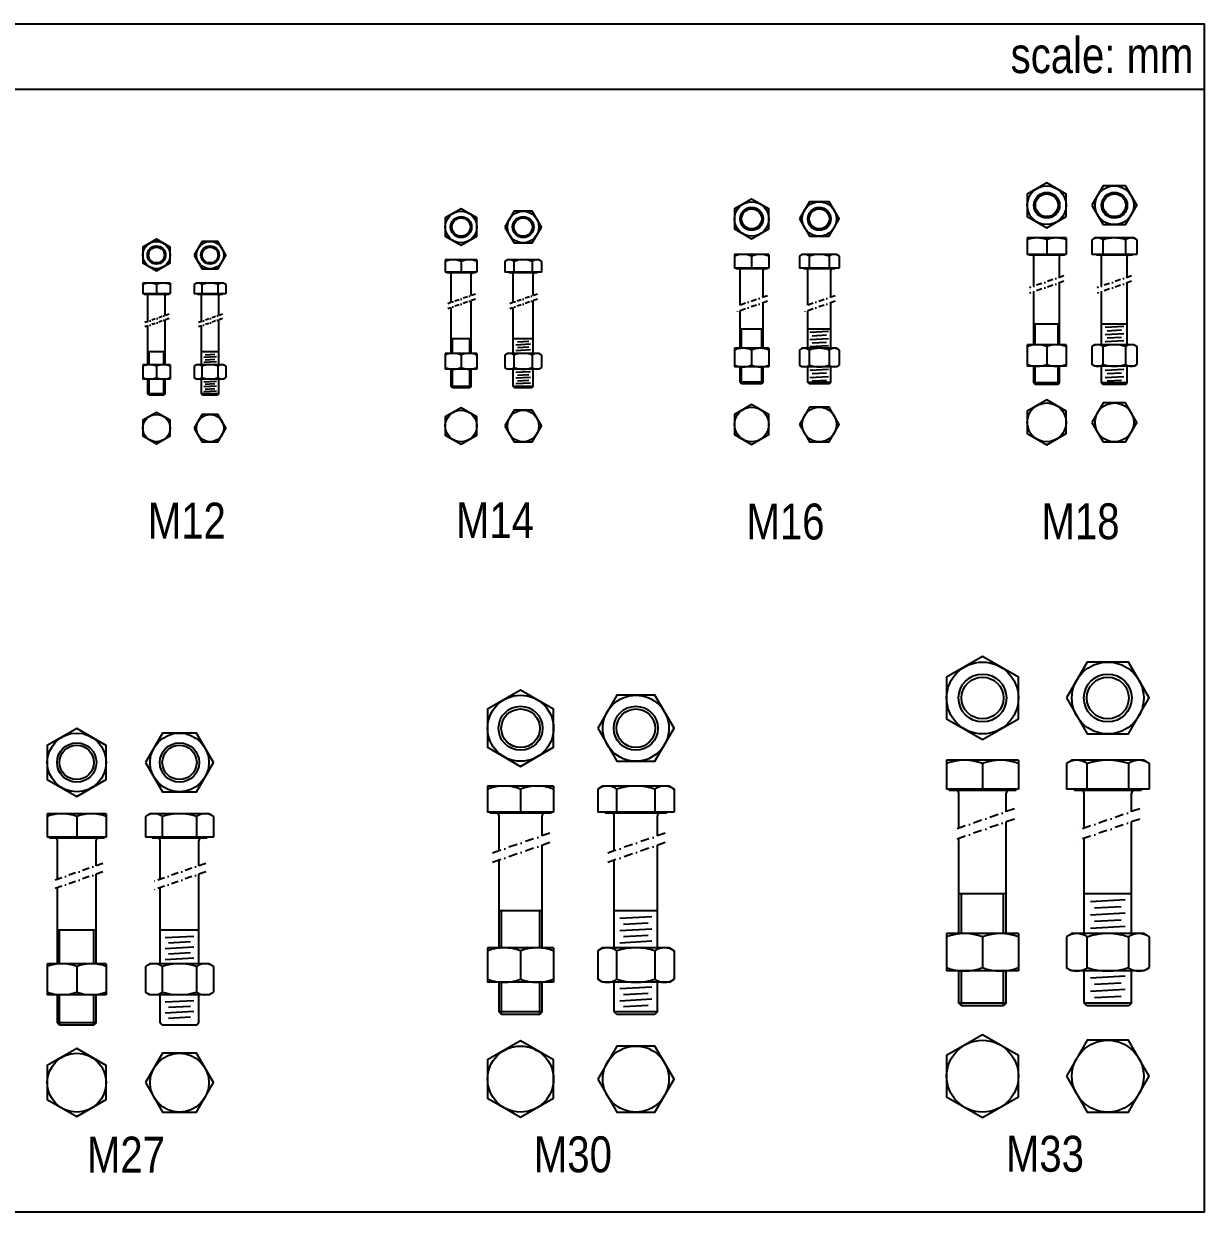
# Model space of a CAD drawing. Extents: x 2154 to 3794, y 411 to 1238.
# Drawn here: x 2972 to 3794, y 411 to 1238 of the extents above; entities that cross this region are included whole.
import ezdxf
from ezdxf.enums import TextEntityAlignment as Align

# ---------------------------------------------------------------- set-up
doc = ezdxf.new("R2010")
doc.units = 0
doc.header["$MEASUREMENT"] = 0
doc.linetypes.add('TRATTO-PUNTO', pattern=[1, 0.5, -0.25, 0, -0.25])
doc.layers.add('Bolts', color=7, linetype='CONTINUOUS')
doc.styles.add('ROMANS', font='ARIAL.TTF')

msp = doc.modelspace()

# ---------------------------------------------------------------- linework, layer by layer
at = {"layer": 'Bolts', "color": 1}
msp.add_line((3794.2, 1192.58), (2154.46, 1192.58), dxfattribs=at)
at = {"layer": 'Bolts'}
for p, q in [((3698.02, 1089.16), (3671.02, 1089.16)), ((3671.02, 1089.16), (3671.02, 1077.66)), ((3684.52, 1087.9), (3684.52, 1077.66)), ((3698.02, 1089.16), (3698.02, 1077.66)), ((3717.94, 1089.16), (3716.05, 1087.9)), ((3716.05, 1087.9), (3716.05, 1077.66)), ((3745.34, 1089.16), (3717.94, 1089.16)), ((3723.85, 1077.66), (3723.85, 1087.9)), ((3739.43, 1087.9), (3739.43, 1077.66)), ((3745.34, 1089.16), (3747.23, 1087.9)), ((3747.23, 1087.9), (3747.23, 1077.66)), ((3491.05, 1077.66), (3467.05, 1077.66)), ((3467.05, 1077.66), (3467.05, 1068.16)), ((3479.05, 1076.4), (3479.05, 1068.16)), ((3491.05, 1077.66), (3491.05, 1068.16)), ((3513.96, 1077.66), (3512.31, 1076.4)), ((3512.31, 1076.4), (3512.31, 1068.16)), ((3538.36, 1077.66), (3513.96, 1077.66)), ((3519.23, 1068.16), (3519.23, 1076.4)), ((3533.09, 1076.4), (3533.09, 1068.16)), ((3538.36, 1077.66), (3540.02, 1076.4)), ((3540.02, 1076.4), (3540.02, 1068.16)), ((3698.02, 1077.66), (3671.02, 1077.66)), ((3672.02, 1077.66), (3672.02, 1077.16)), ((3697.02, 1077.16), (3672.02, 1077.16)), ((3675.52, 1055.49), (3675.52, 1076.16)), ((3693.52, 1061.73), (3693.52, 1076.16)), ((3697.02, 1077.66), (3697.02, 1077.16)), ((3747.23, 1077.66), (3716.05, 1077.66)), ((3719.14, 1077.66), (3719.14, 1077.16)), ((3744.14, 1077.16), (3719.14, 1077.16)), ((3722.64, 1055.49), (3722.64, 1076.16)), ((3740.64, 1061.73), (3740.64, 1076.16)), ((3744.14, 1077.66), (3744.14, 1077.16)), ((3287.76, 1073.88), (3265.76, 1073.88)), ((3265.76, 1073.88), (3265.76, 1065.34)), ((3276.76, 1072.73), (3276.76, 1065.34)), ((3287.76, 1073.88), (3287.76, 1065.34)), ((3308.77, 1073.88), (3307.25, 1072.73)), ((3307.25, 1072.73), (3307.25, 1065.34)), ((3331.13, 1073.88), (3308.77, 1073.88)), ((3313.6, 1065.34), (3313.6, 1072.73)), ((3326.3, 1072.73), (3326.3, 1065.34)), ((3331.13, 1073.88), (3332.65, 1072.73)), ((3332.65, 1072.73), (3332.65, 1065.34)), ((3491.05, 1068.16), (3467.05, 1068.16)), ((3468.05, 1068.16), (3468.05, 1067.66)), ((3490.05, 1067.66), (3468.05, 1067.66)), ((3490.05, 1068.16), (3490.05, 1067.66)), ((3540.02, 1068.16), (3512.31, 1068.16)), ((3515.16, 1068.16), (3515.16, 1067.66)), ((3537.16, 1067.66), (3515.16, 1067.66)), ((3537.16, 1068.16), (3537.16, 1067.66)), ((3287.76, 1065.34), (3265.76, 1065.34)), ((3266.68, 1065.34), (3266.68, 1064.88)), ((3286.84, 1064.88), (3266.68, 1064.88)), ((3269.76, 1044.17), (3269.76, 1063.97)), ((3283.76, 1048.99), (3283.76, 1063.97)), ((3286.84, 1065.34), (3286.84, 1064.88)), ((3332.65, 1065.34), (3307.25, 1065.34)), ((3309.87, 1065.34), (3309.87, 1064.88)), ((3330.03, 1064.88), (3309.87, 1064.88)), ((3312.95, 1044.17), (3312.95, 1063.97)), ((3326.95, 1048.99), (3326.95, 1063.97)), ((3330.03, 1065.34), (3330.03, 1064.88)), ((3471.05, 1042.34), (3471.05, 1066.66)), ((3487.05, 1047.89), (3487.05, 1066.66)), ((3518.16, 1042.34), (3518.16, 1066.66)), ((3534.16, 1047.89), (3534.16, 1066.66)), ((3074.14, 1057.75), (3055.14, 1057.75)), ((3055.14, 1057.75), (3055.14, 1050.15)), ((3064.64, 1056.76), (3064.64, 1050.15)), ((3074.14, 1057.75), (3074.14, 1050.15)), ((3092.29, 1057.75), (3090.98, 1056.76)), ((3090.98, 1056.76), (3090.98, 1050.15)), ((3111.6, 1057.75), (3092.29, 1057.75)), ((3096.46, 1050.15), (3096.46, 1056.76)), ((3107.43, 1056.76), (3107.43, 1050.15)), ((3111.6, 1057.75), (3112.91, 1056.76)), ((3112.91, 1056.76), (3112.91, 1050.15)), ((3675.52, 1014.79), (3675.52, 1051.64)), ((3693.52, 1014.79), (3693.52, 1057.88)), ((3722.64, 1014.79), (3722.64, 1051.64)), ((3740.64, 1014.79), (3740.64, 1057.88)), ((3074.14, 1050.15), (3055.14, 1050.15)), ((3055.94, 1050.15), (3055.94, 1049.75)), ((3073.35, 1049.75), (3055.94, 1049.75)), ((3058.64, 1030.96), (3058.64, 1048.96)), ((3070.64, 1035.12), (3070.64, 1048.96)), ((3073.35, 1050.15), (3073.35, 1049.75)), ((3112.91, 1050.15), (3090.98, 1050.15)), ((3093.24, 1050.15), (3093.24, 1049.75)), ((3110.65, 1049.75), (3093.24, 1049.75)), ((3095.95, 1030.96), (3095.95, 1048.96)), ((3107.95, 1035.12), (3107.95, 1048.96)), ((3110.65, 1050.15), (3110.65, 1049.75)), ((3283.76, 1008.76), (3283.76, 1045.46)), ((3326.95, 1008.76), (3326.95, 1045.46)), ((3487.05, 1012.29), (3487.05, 1044.03)), ((3534.16, 1012.29), (3534.16, 1044.03)), ((3269.76, 1008.76), (3269.76, 1040.64)), ((3312.95, 1008.76), (3312.95, 1040.64)), ((3471.05, 1012.29), (3471.05, 1038.48)), ((3518.16, 1012.29), (3518.16, 1038.48)), ((3058.64, 1000.88), (3058.64, 1027.91)), ((3070.64, 1000.88), (3070.64, 1032.07)), ((3095.95, 1000.88), (3095.95, 1027.91)), ((3107.95, 1000.88), (3107.95, 1032.07)), ((3693.52, 1029.16), (3675.52, 1029.16)), ((3676.52, 1014.79), (3676.52, 1029.16)), ((3692.52, 1014.79), (3692.52, 1029.16)), ((3740.64, 1029.16), (3722.64, 1029.16)), ((3725.14, 1026.95), (3738.14, 1027.68)), ((3283.76, 1018.88), (3269.76, 1018.88)), ((3270.68, 1008.76), (3270.68, 1018.88)), ((3282.84, 1008.76), (3282.84, 1018.88)), ((3326.95, 1018.88), (3312.95, 1018.88)), ((3487.05, 1025.66), (3471.05, 1025.66)), ((3472.05, 1012.29), (3472.05, 1025.66)), ((3486.05, 1012.29), (3486.05, 1025.66)), ((3534.16, 1025.66), (3518.16, 1025.66)), ((3519.66, 1023.45), (3532.66, 1024.18)), ((3519.66, 1018.45), (3532.66, 1019.18)), ((3521.16, 1021.03), (3531.16, 1021.59)), ((3725.14, 1021.95), (3738.14, 1022.68)), ((3726.64, 1024.53), (3736.64, 1025.09)), ((3726.64, 1019.53), (3736.64, 1020.09)), ((3070.64, 1009.75), (3058.64, 1009.75)), ((3059.44, 1000.88), (3059.44, 1009.75)), ((3069.85, 1000.88), (3069.85, 1009.75)), ((3107.79, 1009.75), (3096.1, 1009.75)), ((3107.79, 1009.75), (3096.1, 1009.75)), ((3314.84, 1014.8), (3325.06, 1015.37)), ((3314.84, 1010.87), (3325.06, 1011.44)), ((3316.02, 1016.83), (3323.88, 1017.27)), ((3316.02, 1012.9), (3323.88, 1013.34)), ((3491.05, 1012.29), (3467.05, 1012.29)), ((3467.05, 1012.29), (3467.05, 999.29)), ((3479.05, 1011.03), (3479.05, 1000.55)), ((3491.05, 1012.29), (3491.05, 999.29)), ((3513.96, 1012.29), (3512.31, 1011.03)), ((3512.31, 1011.03), (3512.31, 1000.55)), ((3538.36, 1012.29), (3513.96, 1012.29)), ((3519.23, 1000.55), (3519.23, 1011.03)), ((3519.66, 1013.45), (3532.66, 1014.18)), ((3521.16, 1016.03), (3531.16, 1016.59)), ((3533.09, 1011.03), (3533.09, 1000.55)), ((3538.36, 1012.29), (3540.02, 1011.03)), ((3540.02, 1011.03), (3540.02, 1000.55)), ((3698.02, 1014.79), (3671.02, 1014.79)), ((3671.02, 1014.79), (3671.02, 999.79)), ((3684.52, 1013.53), (3684.52, 1001.05)), ((3698.02, 1014.79), (3698.02, 999.79)), ((3717.94, 1014.79), (3716.05, 1013.53)), ((3716.05, 1013.53), (3716.05, 1001.05)), ((3745.34, 1014.79), (3717.94, 1014.79)), ((3723.85, 1001.05), (3723.85, 1013.53)), ((3725.14, 1016.95), (3738.14, 1017.68)), ((3739.43, 1013.53), (3739.43, 1001.05)), ((3745.34, 1014.79), (3747.23, 1013.53)), ((3747.23, 1013.53), (3747.23, 1001.05)), ((3097.53, 1006.01), (3106.36, 1006.51)), ((3097.53, 1002.62), (3106.36, 1003.11)), ((3098.55, 1007.77), (3105.34, 1008.15)), ((3098.55, 1004.37), (3105.34, 1004.75)), ((3287.76, 1008.76), (3265.76, 1008.76)), ((3265.76, 1008.76), (3265.76, 997.76)), ((3276.76, 1007.61), (3276.76, 998.92)), ((3287.76, 1008.76), (3287.76, 997.76)), ((3308.77, 1008.76), (3307.25, 1007.61)), ((3307.25, 1007.61), (3307.25, 998.92)), ((3331.13, 1008.76), (3308.77, 1008.76)), ((3313.6, 998.92), (3313.6, 1007.61)), ((3326.3, 1007.61), (3326.3, 998.92)), ((3331.13, 1008.76), (3332.65, 1007.61)), ((3332.65, 1007.61), (3332.65, 998.92)), ((3074.14, 1000.88), (3055.14, 1000.88)), ((3055.14, 1000.88), (3055.14, 990.88)), ((3064.64, 999.88), (3064.64, 991.87)), ((3074.14, 1000.88), (3074.14, 990.88)), ((3092.29, 1000.88), (3090.98, 999.88)), ((3090.98, 999.88), (3090.98, 991.87)), ((3111.6, 1000.88), (3092.29, 1000.88)), ((3096.46, 991.87), (3096.46, 999.88)), ((3107.43, 999.88), (3107.43, 991.87)), ((3111.6, 1000.88), (3112.91, 999.88)), ((3112.91, 999.88), (3112.91, 991.87)), ((3287.76, 997.76), (3265.76, 997.76)), ((3269.76, 985.8), (3269.76, 997.76)), ((3270.73, 984.88), (3270.73, 997.76)), ((3282.84, 984.88), (3282.84, 997.76)), ((3283.76, 985.8), (3283.76, 997.76)), ((3308.77, 997.76), (3307.25, 998.92)), ((3331.13, 997.76), (3308.77, 997.76)), ((3312.95, 985.8), (3312.95, 997.76)), ((3314.84, 995.57), (3325.06, 996.14)), ((3316.02, 993.67), (3323.88, 994.11)), ((3326.95, 985.8), (3326.95, 997.76)), ((3331.13, 997.76), (3332.65, 998.92)), ((3491.05, 999.29), (3467.05, 999.29)), ((3471.05, 988.66), (3471.05, 999.29)), ((3472.05, 987.66), (3472.05, 999.29)), ((3486.05, 987.66), (3486.05, 999.29)), ((3487.05, 988.66), (3487.05, 999.29)), ((3513.96, 999.29), (3512.31, 1000.55)), ((3538.36, 999.29), (3513.96, 999.29)), ((3518.16, 988.66), (3518.16, 999.29)), ((3519.66, 997.05), (3532.66, 997.78)), ((3521.16, 994.64), (3531.16, 995.2)), ((3534.16, 988.66), (3534.16, 999.29)), ((3538.36, 999.29), (3540.02, 1000.55)), ((3698.02, 999.79), (3671.02, 999.79)), ((3675.52, 988.16), (3675.52, 999.79)), ((3676.52, 987.16), (3676.52, 999.79)), ((3692.52, 987.16), (3692.52, 999.79)), ((3693.52, 988.16), (3693.52, 999.79)), ((3717.94, 999.79), (3716.05, 1001.05)), ((3745.34, 999.79), (3717.94, 999.79)), ((3722.64, 988.16), (3722.64, 999.79)), ((3725.14, 997.06), (3738.14, 997.78)), ((3726.64, 994.64), (3736.64, 995.2)), ((3740.64, 988.16), (3740.64, 999.79)), ((3745.34, 999.79), (3747.23, 1001.05)), ((3074.14, 990.88), (3055.14, 990.88)), ((3058.64, 980.54), (3058.64, 990.88)), ((3059.44, 979.75), (3059.44, 990.88)), ((3069.85, 979.75), (3069.85, 990.88)), ((3070.64, 980.54), (3070.64, 990.88)), ((3092.29, 990.88), (3090.98, 991.87)), ((3111.6, 990.88), (3092.29, 990.88)), ((3095.95, 980.54), (3095.95, 990.88)), ((3097.53, 988.98), (3106.36, 989.47)), ((3097.53, 985.59), (3106.36, 986.08)), ((3098.55, 987.34), (3105.34, 987.72)), ((3107.95, 980.54), (3107.95, 990.88)), ((3111.6, 990.88), (3112.91, 991.87)), ((3270.68, 984.88), (3269.76, 985.8)), ((3283.71, 985.8), (3269.81, 985.8)), ((3282.79, 984.88), (3270.73, 984.88)), ((3283.76, 985.8), (3282.84, 984.88)), ((3326.9, 985.8), (3313, 985.8)), ((3313.92, 984.88), (3313, 985.8)), ((3325.98, 984.88), (3313.92, 984.88)), ((3314.84, 991.64), (3325.06, 992.21)), ((3314.84, 987.71), (3325.06, 988.28)), ((3316.02, 989.74), (3323.88, 990.18)), ((3326.95, 985.8), (3326.03, 984.88)), ((3472.05, 987.66), (3471.05, 988.66)), ((3487.05, 988.66), (3471.05, 988.66)), ((3486.05, 987.66), (3472.05, 987.66)), ((3487.05, 988.66), (3486.05, 987.66)), ((3519.16, 987.66), (3518.16, 988.66)), ((3518.16, 988.66), (3534.16, 988.66)), ((3533.16, 987.66), (3519.16, 987.66)), ((3519.66, 992.05), (3532.66, 992.78)), ((3521.16, 989.64), (3531.16, 990.2)), ((3534.16, 988.66), (3533.16, 987.66)), ((3676.52, 987.16), (3675.52, 988.16)), ((3693.52, 988.16), (3675.52, 988.16)), ((3692.52, 987.16), (3676.52, 987.16)), ((3693.52, 988.16), (3692.52, 987.16)), ((3723.64, 987.16), (3722.64, 988.16)), ((3740.64, 988.16), (3722.64, 988.16)), ((3739.64, 987.16), (3723.64, 987.16)), ((3725.14, 992.06), (3738.14, 992.78)), ((3726.64, 989.64), (3736.64, 990.2)), ((3740.64, 988.16), (3739.64, 987.16)), ((3059.44, 979.75), (3058.64, 980.54)), ((3070.64, 980.54), (3058.64, 980.54)), ((3069.85, 979.75), (3059.44, 979.75)), ((3070.64, 980.54), (3069.85, 979.75)), ((3107.95, 980.54), (3095.95, 980.54)), ((3096.74, 979.75), (3095.95, 980.54)), ((3107.15, 979.75), (3096.74, 979.75)), ((3097.53, 982.19), (3106.36, 982.69)), ((3098.55, 983.95), (3105.34, 984.33)), ((3107.95, 980.54), (3107.15, 979.75)), ((3664.81, 725.48), (3614.81, 725.48)), ((3614.81, 725.48), (3614.81, 705.4)), ((3639.81, 723.15), (3639.81, 705.4)), ((3664.81, 725.48), (3664.81, 705.4)), ((3701.69, 725.48), (3698.2, 723.15)), ((3698.2, 723.15), (3698.2, 705.4)), ((3752.43, 725.48), (3701.69, 725.48)), ((3712.63, 705.4), (3712.63, 723.15)), ((3741.5, 723.15), (3741.5, 705.4)), ((3752.43, 725.48), (3755.93, 723.15)), ((3755.93, 723.15), (3755.93, 705.4)), ((3341.16, 707.57), (3295.16, 707.57)), ((3295.16, 707.57), (3295.16, 689.42)), ((3318.16, 705.42), (3318.16, 689.42)), ((3341.16, 707.57), (3341.16, 689.42)), ((3375.09, 707.57), (3371.88, 705.42)), ((3371.88, 705.42), (3371.88, 689.42)), ((3421.78, 707.57), (3375.09, 707.57)), ((3385.16, 689.42), (3385.16, 705.42)), ((3411.71, 705.42), (3411.71, 689.42)), ((3421.78, 707.57), (3424.99, 705.42)), ((3424.99, 705.42), (3424.99, 689.42)), ((3664.81, 705.4), (3614.81, 705.4)), ((3616.66, 705.4), (3616.66, 704.48)), ((3662.96, 704.48), (3616.66, 704.48)), ((3662.96, 705.4), (3662.96, 704.48)), ((3755.93, 705.4), (3698.2, 705.4)), ((3703.92, 705.4), (3703.92, 704.48)), ((3750.21, 704.48), (3703.92, 704.48)), ((3750.21, 705.4), (3750.21, 704.48)), ((3623.31, 678.25), (3623.31, 702.63)), ((3656.31, 689.7), (3656.31, 702.63)), ((3710.56, 678.25), (3710.56, 702.63)), ((3743.56, 689.7), (3743.56, 702.63)), ((3029.61, 688.26), (2988.61, 688.26)), ((2988.61, 688.26), (2988.61, 671.93)), ((3029.61, 688.26), (3029.61, 671.93)), ((3059.86, 688.26), (3056.99, 686.35)), ((3101.46, 688.26), (3059.86, 688.26)), ((3101.46, 688.26), (3104.33, 686.35)), ((3341.16, 689.42), (3295.16, 689.42)), ((3296.87, 689.42), (3296.87, 688.57)), ((3339.46, 688.57), (3296.87, 688.57)), ((3303.16, 662.45), (3303.16, 686.86)), ((3333.16, 672.95), (3333.16, 686.86)), ((3339.46, 689.42), (3339.46, 688.57)), ((3424.99, 689.42), (3371.88, 689.42)), ((3377.14, 689.42), (3377.14, 688.57)), ((3419.73, 688.57), (3377.14, 688.57)), ((3383.43, 662.45), (3383.43, 686.86)), ((3413.43, 672.95), (3413.43, 686.86)), ((3419.73, 689.42), (3419.73, 688.57)), ((3009.11, 686.35), (3009.11, 671.93)), ((3056.99, 686.35), (3056.99, 671.93)), ((3068.83, 671.93), (3068.83, 686.35)), ((3092.5, 686.35), (3092.5, 671.93)), ((3104.33, 686.35), (3104.33, 671.93)), ((3656.31, 604.79), (3656.31, 682.56)), ((3743.56, 604.79), (3743.56, 682.56)), ((3029.61, 671.93), (2988.61, 671.93)), ((2990.13, 671.93), (2990.13, 671.17)), ((3028.1, 671.17), (2990.13, 671.17)), ((3028.1, 671.93), (3028.1, 671.17)), ((3104.33, 671.93), (3056.99, 671.93)), ((3061.68, 671.93), (3061.68, 671.17)), ((3099.64, 671.17), (3061.68, 671.17)), ((3099.64, 671.93), (3099.64, 671.17)), ((3623.31, 604.79), (3623.31, 671.12)), ((3710.56, 604.79), (3710.56, 671.12)), ((2995.61, 642.68), (2995.61, 669.66)), ((3022.61, 652.04), (3022.61, 669.66)), ((3067.16, 642.68), (3067.16, 669.66)), ((3094.16, 652.04), (3094.16, 669.66)), ((3333.16, 594.93), (3333.16, 666.39)), ((3413.43, 594.93), (3413.43, 666.39)), ((3303.16, 594.93), (3303.16, 655.88)), ((3383.43, 594.93), (3383.43, 655.88)), ((3022.61, 583.84), (3022.61, 646.19)), ((3094.16, 583.84), (3094.16, 646.19)), ((2995.61, 583.84), (2995.61, 636.83)), ((3067.16, 583.84), (3067.16, 636.83)), ((3656.31, 632.48), (3623.31, 632.48)), ((3625.16, 604.79), (3625.16, 632.48)), ((3654.46, 604.79), (3654.46, 632.48)), ((3743.56, 632.48), (3710.56, 632.48)), ((3333.16, 620.57), (3303.16, 620.57)), ((3304.87, 594.93), (3304.87, 620.57)), ((3331.46, 594.93), (3331.46, 620.57)), ((3413.43, 620.57), (3383.43, 620.57)), ((3715.03, 627.21), (3739.1, 628.56)), ((3717.8, 622.74), (3736.32, 623.77)), ((3387.36, 615.48), (3409.51, 616.72)), ((3389.92, 611.36), (3406.95, 612.32)), ((3715.03, 617.95), (3739.1, 619.3)), ((3717.8, 613.48), (3736.32, 614.51)), ((3022.61, 607.17), (2995.61, 607.17)), ((2997.13, 583.84), (2997.13, 607.17)), ((3021.1, 583.84), (3021.1, 607.17)), ((3094.16, 607.17), (3067.16, 607.17)), ((3387.36, 606.96), (3409.51, 608.2)), ((3664.81, 604.79), (3614.81, 604.79)), ((3614.81, 604.79), (3614.81, 578.79)), ((3664.81, 604.79), (3664.81, 578.79)), ((3701.69, 604.79), (3698.2, 602.46)), ((3752.43, 604.79), (3701.69, 604.79)), ((3715.03, 608.69), (3739.1, 610.04)), ((3752.43, 604.79), (3755.93, 602.46)), ((3070.79, 602.05), (3090.53, 603.15)), ((3073.07, 598.38), (3088.25, 599.23)), ((3387.36, 598.44), (3409.51, 599.68)), ((3389.92, 602.84), (3406.95, 603.8)), ((3639.81, 602.46), (3639.81, 581.11)), ((3698.2, 602.46), (3698.2, 581.11)), ((3712.63, 581.11), (3712.63, 602.46)), ((3741.5, 602.46), (3741.5, 581.11)), ((3755.93, 602.46), (3755.93, 581.11)), ((3070.79, 594.46), (3090.53, 595.56)), ((3070.79, 586.86), (3090.53, 587.97)), ((3073.07, 590.79), (3088.25, 591.64)), ((3341.16, 594.93), (3295.16, 594.93)), ((3295.16, 594.93), (3295.16, 570.93)), ((3318.16, 592.79), (3318.16, 573.07)), ((3341.16, 594.93), (3341.16, 570.93)), ((3375.09, 594.93), (3371.88, 592.79)), ((3371.88, 592.79), (3371.88, 573.07)), ((3421.78, 594.93), (3375.09, 594.93)), ((3385.16, 573.07), (3385.16, 592.79)), ((3411.71, 592.79), (3411.71, 573.07)), ((3421.78, 594.93), (3424.99, 592.79)), ((3424.99, 592.79), (3424.99, 573.07)), ((3029.61, 583.84), (2988.61, 583.84)), ((2988.61, 583.84), (2988.61, 562.2)), ((3009.11, 581.93), (3009.11, 564.11)), ((3029.61, 583.84), (3029.61, 562.2)), ((3059.86, 583.84), (3056.99, 581.93)), ((3056.99, 581.93), (3056.99, 564.11)), ((3101.46, 583.84), (3059.86, 583.84)), ((3068.83, 564.11), (3068.83, 581.93)), ((3092.5, 581.93), (3092.5, 564.11)), ((3101.46, 583.84), (3104.33, 581.93)), ((3104.33, 581.93), (3104.33, 564.11)), ((3701.69, 578.79), (3698.2, 581.11)), ((3752.43, 578.79), (3755.93, 581.11)), ((3341.16, 570.93), (3295.16, 570.93)), ((3303.16, 550.27), (3303.16, 570.93)), ((3304.87, 548.57), (3304.87, 570.93)), ((3331.46, 548.57), (3331.46, 570.93)), ((3333.16, 550.27), (3333.16, 570.93)), ((3375.09, 570.93), (3371.88, 573.07)), ((3421.78, 570.93), (3375.09, 570.93)), ((3383.43, 550.27), (3383.43, 570.93)), ((3413.43, 550.27), (3413.43, 570.93)), ((3421.78, 570.93), (3424.99, 573.07)), ((3664.81, 578.79), (3614.81, 578.79)), ((3623.31, 556.33), (3623.31, 578.79)), ((3625.16, 554.48), (3625.16, 578.79)), ((3654.46, 554.48), (3654.46, 578.79)), ((3656.31, 556.33), (3656.31, 578.79)), ((3752.43, 578.79), (3701.69, 578.79)), ((3710.56, 556.33), (3710.56, 578.79)), ((3715.03, 574.07), (3739.1, 575.42)), ((3743.56, 556.33), (3743.56, 578.79)), ((3059.86, 562.2), (3056.99, 564.11)), ((3101.46, 562.2), (3104.33, 564.11)), ((3387.36, 566.59), (3409.51, 567.83)), ((3389.92, 562.48), (3406.95, 563.43)), ((3715.03, 564.81), (3739.1, 566.16)), ((3717.8, 569.6), (3736.32, 570.64)), ((3029.61, 562.2), (2988.61, 562.2)), ((2995.61, 542.69), (2995.61, 562.2)), ((2997.13, 541.17), (2997.13, 562.2)), ((3021.1, 541.17), (3021.1, 562.2)), ((3022.61, 542.69), (3022.61, 562.2)), ((3101.46, 562.2), (3059.86, 562.2)), ((3067.16, 542.69), (3067.16, 562.2)), ((3070.79, 557.24), (3090.53, 558.35)), ((3073.07, 553.57), (3088.25, 554.42)), ((3094.16, 542.69), (3094.16, 562.2)), ((3387.36, 558.07), (3409.51, 559.31)), ((3389.92, 553.96), (3406.95, 554.91)), ((3625.16, 554.48), (3623.31, 556.33)), ((3656.31, 556.33), (3623.31, 556.33)), ((3654.46, 554.48), (3625.16, 554.48)), ((3656.31, 556.33), (3654.46, 554.48)), ((3712.42, 554.48), (3710.56, 556.33)), ((3743.56, 556.33), (3710.56, 556.33)), ((3741.71, 554.48), (3712.42, 554.48)), ((3717.8, 560.34), (3736.32, 561.38)), ((3743.56, 556.33), (3741.71, 554.48)), ((3070.79, 549.65), (3090.53, 550.75)), ((3073.07, 545.98), (3088.25, 546.83)), ((3304.87, 548.57), (3303.16, 550.27)), ((3333.16, 550.27), (3303.16, 550.27)), ((3331.46, 548.57), (3304.87, 548.57)), ((3333.16, 550.27), (3331.46, 548.57)), ((3385.14, 548.57), (3383.43, 550.27)), ((3413.43, 550.27), (3383.43, 550.27)), ((3411.73, 548.57), (3385.14, 548.57)), ((3413.43, 550.27), (3411.73, 548.57)), ((2997.13, 541.17), (2995.61, 542.69)), ((3022.61, 542.69), (2995.61, 542.69)), ((3021.1, 541.17), (2997.13, 541.17)), ((3022.61, 542.69), (3021.1, 541.17)), ((3068.68, 541.17), (3067.16, 542.69)), ((3092.64, 541.17), (3068.68, 541.17)), ((3094.16, 542.69), (3092.64, 541.17))]:
    msp.add_line(p, q, dxfattribs=at)
at = {"layer": 'Bolts', "linetype": 'TRATTO-PUNTO', "ltscale": 8}
for p, q in [((3696.52, 1062.77), (3672.52, 1054.45)), ((3743.64, 1062.77), (3719.64, 1054.45)), ((3696.52, 1058.92), (3672.52, 1050.6)), ((3743.64, 1058.92), (3719.64, 1050.6)), ((3490.06, 1048.93), (3468.84, 1041.57)), ((3490.06, 1045.08), (3468.84, 1037.72)), ((3537.17, 1048.93), (3515.95, 1041.57)), ((3537.17, 1045.08), (3515.95, 1037.72))]:
    msp.add_line(p, q, dxfattribs=at)
at = {"layer": 'Bolts', "linetype": 'TRATTO-PUNTO', "ltscale": 6}
for p, q in [((3286.85, 1050.08), (3267.4, 1043.34)), ((3286.85, 1046.55), (3267.4, 1039.8)), ((3330.04, 1050.08), (3310.59, 1043.34)), ((3330.04, 1046.55), (3310.59, 1039.8))]:
    msp.add_line(p, q, dxfattribs=at)
at = {"layer": 'Bolts', "linetype": 'TRATTO-PUNTO', "ltscale": 5}
for p, q in [((3073.36, 1036.06), (3056.56, 1030.23)), ((3110.66, 1036.06), (3093.86, 1030.23)), ((3073.36, 1033.01), (3056.56, 1027.18)), ((3110.66, 1033.01), (3093.86, 1027.18))]:
    msp.add_line(p, q, dxfattribs=at)
at = {"layer": 'Bolts', "linetype": 'TRATTO-PUNTO', "ltscale": 12}
for p, q in [((3662.03, 691.68), (3617.59, 676.27)), ((3749.29, 691.68), (3704.84, 676.27)), ((3662.03, 684.54), (3617.59, 669.13)), ((3749.29, 684.54), (3704.84, 669.13)), ((3338.61, 674.79), (3297.72, 660.61)), ((3418.88, 674.79), (3377.99, 660.61)), ((3338.61, 668.22), (3297.72, 654.05)), ((3418.88, 668.22), (3377.99, 654.05))]:
    msp.add_line(p, q, dxfattribs=at)
at = {"layer": 'Bolts', "linetype": 'TRATTO-PUNTO', "ltscale": 10}
for p, q in [((3027.34, 653.68), (2990.89, 641.04)), ((3098.88, 653.68), (3062.44, 641.04)), ((3027.34, 647.83), (2990.89, 635.19)), ((3098.88, 647.83), (3062.44, 635.19))]:
    msp.add_line(p, q, dxfattribs=at)
at = {"layer": 'Bolts', "color": 1}
msp.add_lwpolyline([(2154.46, 1238.23), (3794.2, 1238.23), (3794.2, 410.85), (2154.46, 410.85)], close=True, dxfattribs=at)
at = {"layer": 'Bolts'}
for points in [[(3684.52, 1096.28), (3698.02, 1104.07), (3698.02, 1119.66), (3684.52, 1127.45), (3671.02, 1119.66), (3671.02, 1104.07)], [(3716.05, 1111.87), (3723.85, 1098.37), (3739.43, 1098.37), (3747.23, 1111.87), (3739.43, 1125.37), (3723.85, 1125.37)], [(3276.76, 1083.99), (3287.76, 1090.34), (3287.76, 1103.05), (3276.76, 1109.4), (3265.76, 1103.05), (3265.76, 1090.34)], [(3479.05, 1088.51), (3491.05, 1095.44), (3491.05, 1109.29), (3479.05, 1116.22), (3467.05, 1109.29), (3467.05, 1095.44)], [(3512.31, 1102.37), (3519.23, 1090.37), (3533.09, 1090.37), (3540.02, 1102.37), (3533.09, 1114.37), (3519.23, 1114.37)], [(3307.25, 1096.7), (3313.6, 1085.7), (3326.3, 1085.7), (3332.65, 1096.7), (3326.3, 1107.7), (3313.6, 1107.7)], [(3064.64, 1066.26), (3074.14, 1071.74), (3074.14, 1082.71), (3064.64, 1088.19), (3055.14, 1082.71), (3055.14, 1071.74)], [(3090.98, 1077.23), (3096.46, 1067.73), (3107.43, 1067.73), (3112.91, 1077.23), (3107.43, 1086.73), (3096.46, 1086.73)], [(3684.52, 945.16), (3698.02, 952.95), (3698.02, 968.54), (3684.52, 976.33), (3671.02, 968.54), (3671.02, 952.95)], [(3276.76, 945.54), (3287.76, 951.9), (3287.76, 964.6), (3276.76, 970.95), (3265.76, 964.6), (3265.76, 951.9)], [(3307.25, 958.25), (3313.6, 947.25), (3326.3, 947.25), (3332.65, 958.25), (3326.3, 969.25), (3313.6, 969.25)], [(3479.05, 945.39), (3491.05, 952.32), (3491.05, 966.17), (3479.05, 973.1), (3467.05, 966.17), (3467.05, 952.32)], [(3512.31, 959.25), (3519.23, 947.25), (3533.09, 947.25), (3540.02, 959.25), (3533.09, 971.25), (3519.23, 971.25)], [(3716.05, 960.75), (3723.85, 947.25), (3739.43, 947.25), (3747.23, 960.75), (3739.43, 974.25), (3723.85, 974.25)], [(3064.64, 945.78), (3074.14, 951.26), (3074.14, 962.23), (3064.64, 967.72), (3055.14, 962.23), (3055.14, 951.26)], [(3090.98, 956.75), (3096.46, 947.25), (3107.43, 947.25), (3112.91, 956.75), (3107.43, 966.25), (3096.46, 966.25)], [(3639.81, 739.98), (3664.81, 754.41), (3664.81, 783.28), (3639.81, 797.72), (3614.81, 783.28), (3614.81, 754.41)], [(3698.2, 768.85), (3712.63, 743.85), (3741.5, 743.85), (3755.93, 768.85), (3741.5, 793.85), (3712.63, 793.85)], [(3318.16, 721.23), (3341.16, 734.51), (3341.16, 761.06), (3318.16, 774.34), (3295.16, 761.06), (3295.16, 734.51)], [(3371.88, 747.79), (3385.16, 724.79), (3411.71, 724.79), (3424.99, 747.79), (3411.71, 770.79), (3385.16, 770.79)], [(3009.11, 700.29), (3029.61, 712.12), (3029.61, 735.79), (3009.11, 747.63), (2988.61, 735.79), (2988.61, 712.12)], [(3056.99, 723.96), (3068.83, 703.46), (3092.5, 703.46), (3104.33, 723.96), (3092.5, 744.46), (3068.83, 744.46)], [(3318.16, 477), (3341.16, 490.28), (3341.16, 516.84), (3318.16, 530.12), (3295.16, 516.84), (3295.16, 490.28)], [(3639.81, 476.69), (3664.81, 491.13), (3664.81, 520), (3639.81, 534.43), (3614.81, 520), (3614.81, 491.13)], [(3698.2, 505.56), (3712.63, 480.56), (3741.5, 480.56), (3755.93, 505.56), (3741.5, 530.56), (3712.63, 530.56)], [(3009.11, 477.39), (3029.61, 489.23), (3029.61, 512.9), (3009.11, 524.73), (2988.61, 512.9), (2988.61, 489.23)], [(3056.99, 501.06), (3068.83, 480.56), (3092.5, 480.56), (3104.33, 501.06), (3092.5, 521.56), (3068.83, 521.56)], [(3371.88, 503.56), (3385.16, 480.56), (3411.71, 480.56), (3424.99, 503.56), (3411.71, 526.56), (3385.16, 526.56)]]:
    msp.add_lwpolyline(points, close=True, dxfattribs=at)
for centre, radius in [((3684.52, 1111.87), 13.5), ((3731.64, 1111.87), 13.5), ((3684.52, 1111.87), 9), ((3684.52, 1111.87), 7.88), ((3731.64, 1111.87), 9), ((3731.64, 1111.87), 7.88), ((3479.05, 1102.37), 12), ((3479.05, 1102.37), 8), ((3479.05, 1102.37), 7), ((3526.16, 1102.37), 12), ((3526.16, 1102.37), 8), ((3526.16, 1102.37), 7), ((3276.76, 1096.7), 11), ((3276.76, 1096.7), 7.33), ((3276.76, 1096.7), 6.42), ((3319.95, 1096.7), 11), ((3319.95, 1096.7), 7.33), ((3319.95, 1096.7), 6.42), ((3064.64, 1077.23), 9.5), ((3101.95, 1077.23), 9.5), ((3064.64, 1077.23), 6.33), ((3064.64, 1077.23), 5.54), ((3101.95, 1077.23), 6.33), ((3101.95, 1077.23), 5.54), ((3276.76, 958.25), 11), ((3319.95, 958.25), 11), ((3479.05, 959.25), 12), ((3526.16, 959.25), 12), ((3684.52, 960.75), 13.5), ((3731.64, 960.75), 13.5), ((3064.64, 956.75), 9.5), ((3101.95, 956.75), 9.5), ((3639.81, 768.85), 25), ((3727.06, 768.85), 25), ((3639.81, 768.85), 16.67), ((3639.81, 768.85), 14.58), ((3727.06, 768.85), 16.67), ((3727.06, 768.85), 14.58), ((3318.16, 747.79), 23), ((3398.43, 747.79), 23), ((3318.16, 747.79), 15.33), ((3318.16, 747.79), 13.42), ((3398.43, 747.79), 15.33), ((3398.43, 747.79), 13.42), ((3009.11, 723.96), 20.5), ((3009.11, 723.96), 13.67), ((3080.66, 723.96), 20.5), ((3080.66, 723.96), 13.67), ((3009.11, 723.96), 11.96), ((3080.66, 723.96), 11.96), ((3639.81, 505.56), 25), ((3727.06, 505.56), 25), ((3009.11, 501.06), 20.5), ((3080.66, 501.06), 20.5), ((3318.16, 503.56), 23), ((3398.43, 503.56), 23)]:
    msp.add_circle(centre, radius, dxfattribs=at)
for centre, radius, start, end in [((3677.77, 1070.4), 18.76, 68.91202, 111.08798), ((3691.27, 1070.4), 18.76, 68.91202, 111.08798), ((3719.95, 1082.49), 6.67, 54.26215, 125.73785), ((3731.64, 1064.36), 24.8, 71.68582, 108.31418), ((3743.33, 1082.49), 6.67, 54.26215, 125.73785), ((3473.05, 1062.71), 14.95, 66.3463, 113.6537), ((3485.05, 1062.71), 14.95, 66.3463, 113.6537), ((3515.77, 1072.26), 5.4, 50.12945, 129.87055), ((3526.16, 1057.93), 19.73, 69.44272, 110.55728), ((3536.55, 1072.26), 5.4, 50.12945, 129.87055), ((3674.52, 1076.16), 1, 0, 90), ((3694.52, 1076.16), 1, 90, 180), ((3721.64, 1076.16), 1, 0, 90), ((3741.64, 1076.16), 1, 90, 180), ((3271.26, 1060.17), 13.71, 66.3463, 113.6537), ((3282.26, 1060.17), 13.71, 66.3463, 113.6537), ((3310.42, 1068.93), 4.95, 50.12945, 129.87055), ((3319.95, 1055.8), 18.09, 69.44272, 110.55728), ((3329.48, 1068.93), 4.95, 50.12945, 129.87055), ((3470.05, 1066.66), 1, 0, 90), ((3488.05, 1066.66), 1, 90, 180), ((3517.16, 1066.66), 1, 0, 90), ((3535.16, 1066.66), 1, 90, 180), ((3268.84, 1063.97), 0.917, 0, 90), ((3284.68, 1063.97), 0.917, 90, 180), ((3312.03, 1063.97), 0.917, 0, 90), ((3327.87, 1063.97), 0.917, 90, 180), ((3059.89, 1045.91), 11.84, 66.3463, 113.6537), ((3069.39, 1045.91), 11.84, 66.3463, 113.6537), ((3093.72, 1053.47), 4.28, 50.12945, 129.87055), ((3101.95, 1042.13), 15.62, 69.44272, 110.55728), ((3110.17, 1053.47), 4.28, 50.12945, 129.87055), ((3057.85, 1048.96), 0.792, 0, 90), ((3071.44, 1048.96), 0.792, 90, 180), ((3095.15, 1048.96), 0.792, 0, 90), ((3108.74, 1048.96), 0.792, 90, 180), ((3473.05, 997.34), 14.95, 66.3463, 113.6537), ((3485.05, 997.34), 14.95, 66.3463, 113.6537), ((3515.77, 1006.89), 5.4, 50.12945, 129.87055), ((3526.16, 992.56), 19.73, 69.44272, 110.55728), ((3536.55, 1006.89), 5.4, 50.12945, 129.87055), ((3677.77, 996.03), 18.76, 68.91202, 111.08798), ((3691.27, 996.03), 18.76, 68.91202, 111.08798), ((3719.95, 1008.12), 6.67, 54.26215, 125.73785), ((3731.64, 989.99), 24.8, 71.68582, 108.31418), ((3743.33, 1008.12), 6.67, 54.26215, 125.73785), ((3271.26, 995.06), 13.71, 66.3463, 113.6537), ((3282.26, 995.06), 13.71, 66.3463, 113.6537), ((3310.42, 1003.81), 4.95, 50.12945, 129.87055), ((3319.95, 990.68), 18.09, 69.44272, 110.55728), ((3329.48, 1003.81), 4.95, 50.12945, 129.87055), ((3059.89, 989.04), 11.84, 66.3463, 113.6537), ((3069.39, 989.04), 11.84, 66.3463, 113.6537), ((3093.72, 996.6), 4.28, 50.12945, 129.87055), ((3101.95, 985.26), 15.62, 69.44272, 110.55728), ((3110.17, 996.6), 4.28, 50.12945, 129.87055), ((3271.26, 1011.47), 13.71, 246.3463, 293.6537), ((3282.26, 1011.47), 13.71, 246.3463, 293.6537), ((3310.42, 1002.72), 4.95, 230.12945, 309.87055), ((3319.95, 1015.85), 18.09, 249.44272, 290.55728), ((3329.48, 1002.72), 4.95, 230.12945, 309.87055), ((3473.05, 1014.24), 14.95, 246.3463, 293.6537), ((3485.05, 1014.24), 14.95, 246.3463, 293.6537), ((3515.77, 1004.69), 5.4, 230.12945, 309.87055), ((3526.16, 1019.02), 19.73, 249.44272, 290.55728), ((3536.55, 1004.69), 5.4, 230.12945, 309.87055), ((3677.77, 1018.55), 18.76, 248.91202, 291.08798), ((3691.27, 1018.55), 18.76, 248.91202, 291.08798), ((3719.95, 1006.46), 6.67, 234.26215, 305.73785), ((3731.64, 1024.59), 24.8, 251.68582, 288.31418), ((3743.33, 1006.46), 6.67, 234.26215, 305.73785), ((3059.89, 1002.71), 11.84, 246.3463, 293.6537), ((3069.39, 1002.71), 11.84, 246.3463, 293.6537), ((3093.72, 995.15), 4.28, 230.12945, 309.87055), ((3101.95, 1006.5), 15.62, 249.44272, 290.55728), ((3110.17, 995.15), 4.28, 230.12945, 309.87055), ((3627.31, 690.74), 34.74, 68.91202, 111.08798), ((3652.31, 690.74), 34.74, 68.91202, 111.08798), ((3705.41, 713.12), 12.36, 54.26215, 125.73785), ((3727.06, 679.54), 45.93, 71.68582, 108.31418), ((3748.71, 713.12), 12.36, 54.26215, 125.73785), ((3306.66, 675.6), 31.96, 68.91202, 111.08798), ((3329.66, 675.6), 31.96, 68.91202, 111.08798), ((3378.52, 696.2), 11.37, 54.26215, 125.73785), ((3398.43, 665.31), 42.26, 71.68582, 108.31418), ((3418.35, 696.2), 11.37, 54.26215, 125.73785), ((3621.46, 702.63), 1.85, 0, 90), ((3658.16, 702.63), 1.85, 90, 180), ((3708.71, 702.63), 1.85, 0, 90), ((3745.42, 702.63), 1.85, 90, 180), ((2998.86, 659.77), 28.49, 68.91202, 111.08798), ((3019.36, 659.77), 28.49, 68.91202, 111.08798), ((3062.91, 678.13), 10.13, 54.26215, 125.73785), ((3080.66, 650.59), 37.67, 71.68582, 108.31418), ((3098.41, 678.13), 10.13, 54.26215, 125.73785), ((3301.46, 686.86), 1.7, 0, 90), ((3334.87, 686.86), 1.7, 90, 180), ((3381.73, 686.86), 1.7, 0, 90), ((3415.14, 686.86), 1.7, 90, 180), ((2994.1, 669.66), 1.52, 0, 90), ((3024.13, 669.66), 1.52, 90, 180), ((3065.64, 669.66), 1.52, 0, 90), ((3095.68, 669.66), 1.52, 90, 180), ((3627.31, 570.05), 34.74, 68.91202, 111.08798), ((3652.31, 570.05), 34.74, 68.91202, 111.08798), ((3705.41, 592.43), 12.36, 54.26215, 125.73785), ((3727.06, 558.85), 45.93, 71.68582, 108.31418), ((3748.71, 592.43), 12.36, 54.26215, 125.73785), ((3306.66, 562.97), 31.96, 68.91202, 111.08798), ((3329.66, 562.97), 31.96, 68.91202, 111.08798), ((3378.52, 583.56), 11.37, 54.26215, 125.73785), ((3398.43, 552.67), 42.26, 71.68582, 108.31418), ((3418.35, 583.56), 11.37, 54.26215, 125.73785), ((2998.86, 555.35), 28.49, 68.91202, 111.08798), ((3019.36, 555.35), 28.49, 68.91202, 111.08798), ((3062.91, 573.71), 10.13, 54.26215, 125.73785), ((3080.66, 546.18), 37.67, 71.68582, 108.31418), ((3098.41, 573.71), 10.13, 54.26215, 125.73785), ((3627.31, 613.53), 34.74, 248.91202, 291.08798), ((3652.31, 613.53), 34.74, 248.91202, 291.08798), ((3705.41, 591.14), 12.36, 234.26215, 305.73785), ((3727.06, 624.72), 45.93, 251.68582, 288.31418), ((3748.71, 591.14), 12.36, 234.26215, 305.73785), ((3306.66, 602.89), 31.96, 248.91202, 291.08798), ((3329.66, 602.89), 31.96, 248.91202, 291.08798), ((3378.52, 582.3), 11.37, 234.26215, 305.73785), ((3398.43, 613.19), 42.26, 251.68582, 288.31418), ((3418.35, 582.3), 11.37, 234.26215, 305.73785), ((2998.86, 590.69), 28.49, 248.91202, 291.08798), ((3019.36, 590.69), 28.49, 248.91202, 291.08798), ((3062.91, 572.34), 10.13, 234.26215, 305.73785), ((3080.66, 599.87), 37.67, 251.68582, 288.31418), ((3098.41, 572.34), 10.13, 234.26215, 305.73785)]:
    msp.add_arc(centre, radius, start, end, dxfattribs=at)

# ---------------------------------------------------------------- texts
at = {"layer": 'Bolts', "color": 3, "style": 'ROMANS', "width": 0.8}
msp.add_text('scale: mm', height=25, dxfattribs=at).set_placement((3786.7, 1203.89), align=Align.RIGHT)
for s, p in [('M12', (3085.74, 879.83)), ('M14', (3300.32, 880.14)), ('M16', (3502.6, 879.19)), ('M18', (3708.08, 879.37)), ('M27', (3043.36, 438.48)), ('M30', (3354.59, 438.67)), ('M33', (3683.28, 439.05))]:
    msp.add_text(s, height=25, dxfattribs=at).set_placement(p, align=Align.CENTER)

doc.saveas('drawing.dxf')
